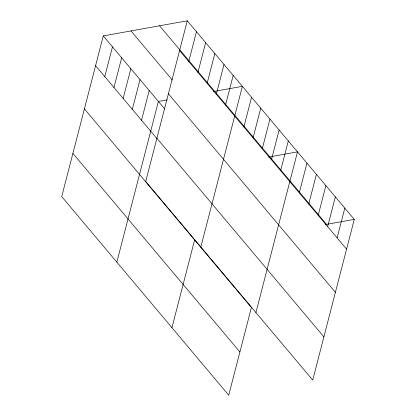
<?xml version="1.0" encoding="UTF-8"?>
<svg xmlns="http://www.w3.org/2000/svg" width="416" height="416" viewBox="0 0 416 416"><rect width="100%" height="100%" fill="white"/><g stroke="black" fill="none" stroke-linecap="round" stroke-linejoin="round"><path stroke-width="0.62" d="M187.273 20.8L145.709 181.506L312.718 380.084L354.276 219.378L187.273 20.8L103.282 35.916L61.724 196.622L228.727 395.2L251.42 307.46L84.412 108.883M104.775 76.591L112.471 46.836M113.958 87.511L121.654 57.762M123.146 98.436L130.842 68.682M132.33 109.356L140.026 79.602M141.518 120.276L149.209 90.527M116.834 262.153L158.397 101.447L167.216 99.861M188.76 61.474L196.456 31.72M197.948 72.394L205.644 42.645M207.132 83.32L214.828 53.565M216.32 94.24L224.011 64.485M225.503 105.16L233.199 75.41M171.948 327.683L194.636 239.944M200.824 247.036L242.382 86.33L213.424 91.541M243.875 127.005L251.571 97.25M253.058 137.925L260.754 108.176M262.246 148.85L269.937 119.096M271.43 159.77L279.126 130.016M280.613 170.69L288.309 140.941M255.934 312.567L297.497 151.861L268.538 157.071M299.265 192.868L306.961 163.114M308.729 204.121L316.42 174.366M318.193 215.374L325.884 185.619M327.657 226.626L335.348 196.872M337.121 237.879L344.812 208.125M325.317 224.588L354.276 219.378M159.557 25.787L326.56 224.364M179.577 50.554L346.58 249.132M130.998 30.93L172.333 80.075M168.402 93.766L335.405 292.344M103.282 35.916L164.658 108.893M156.884 138.289L323.892 336.872M95.592 65.671L156.962 138.648M72.899 153.405L239.907 351.988"/></g></svg>
